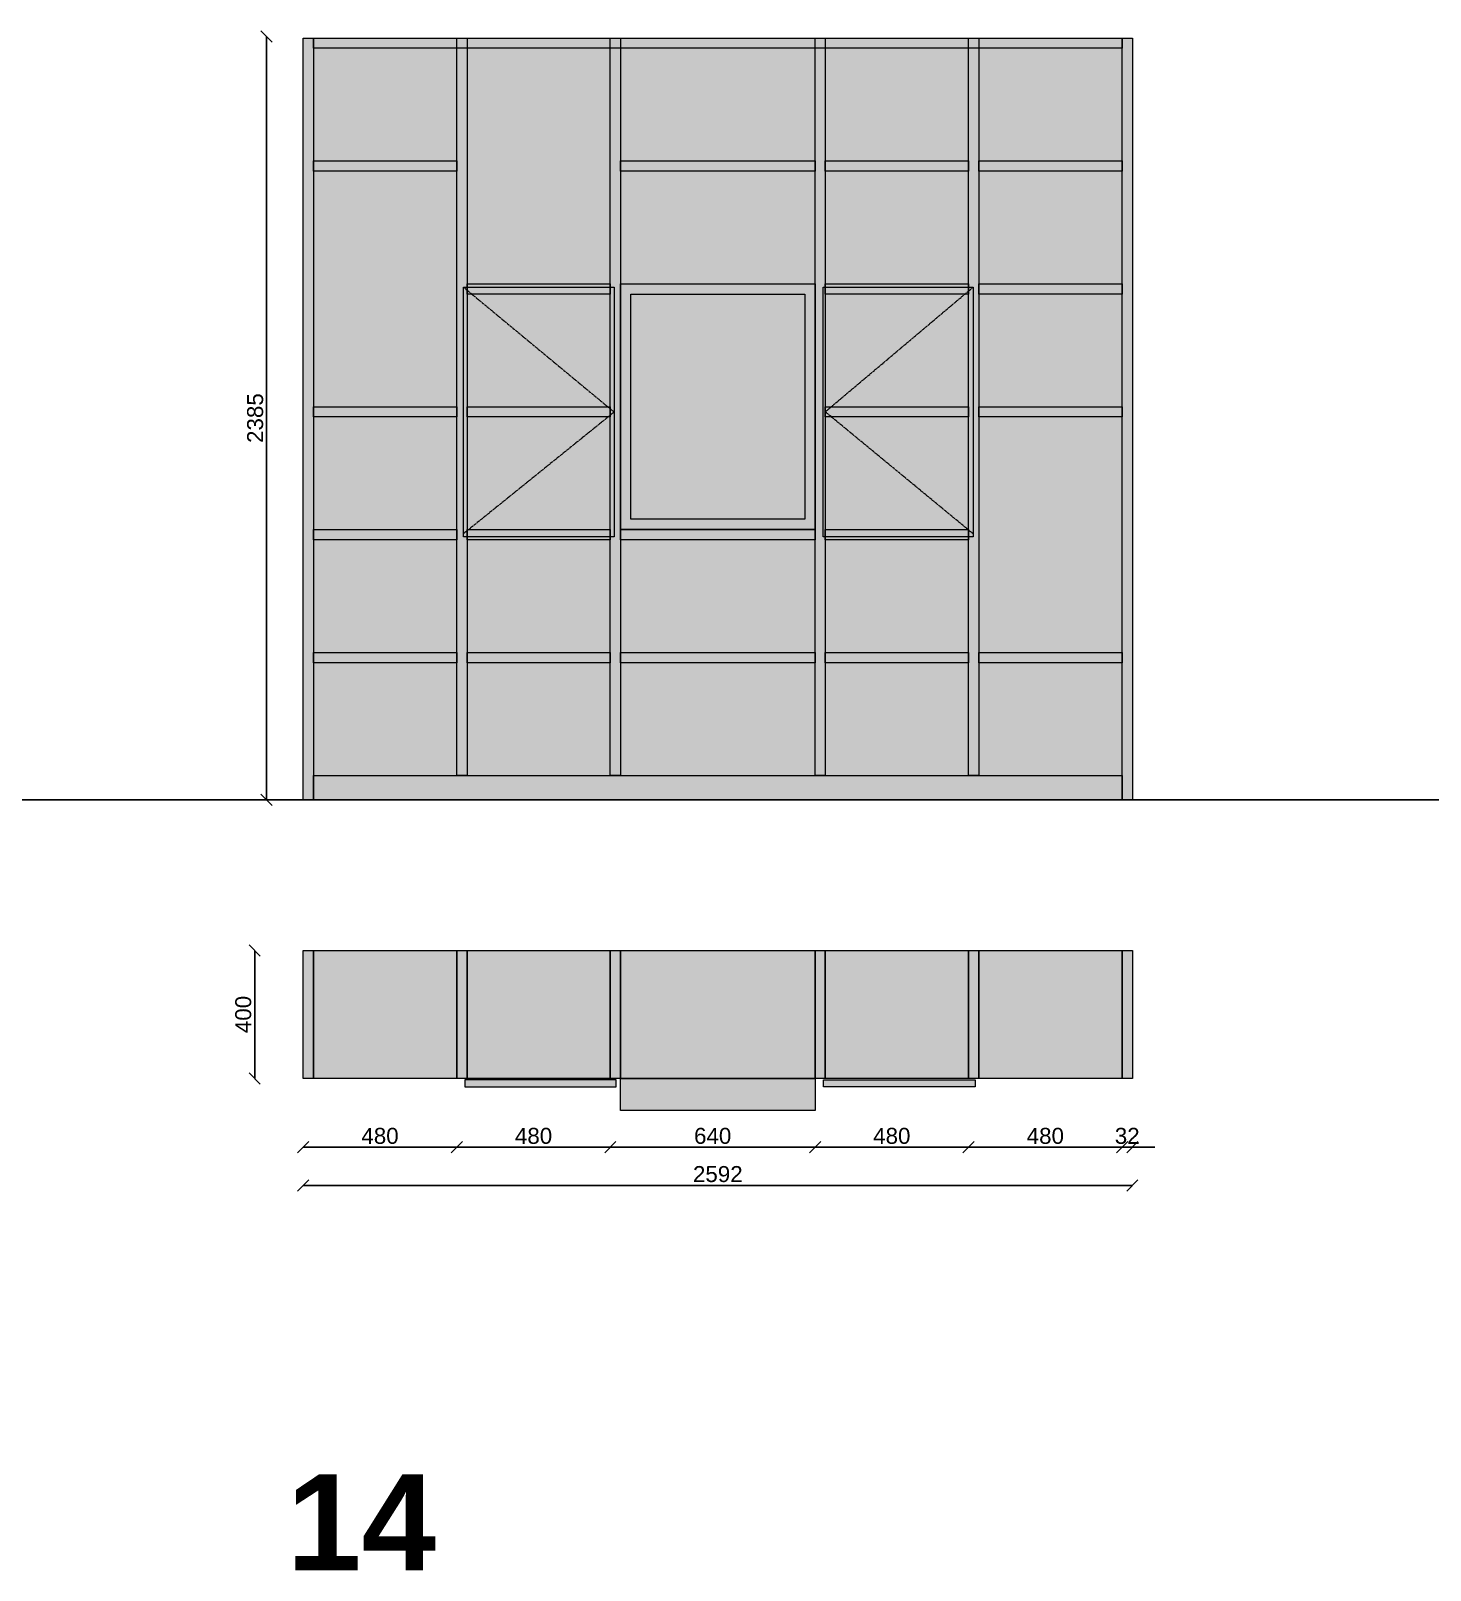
# Model space of a CAD drawing. Header units: inches. Extents: x -2150 to 187520, y -61540 to -22885.
# Drawn here: x 121539 to 125914, y -41504 to -36694 of the extents above; entities that cross this region are included whole.
import ezdxf

# ---------------------------------------------------------------- set-up
doc = ezdxf.new("R2010")
doc.units = ezdxf.units.IN
doc.header["$MEASUREMENT"] = 0
doc.linetypes.add('ISO-02 Linea a tratti', pattern=[3.81, 3.048, -0.762])
doc.layers.add('Linee arredi', color=3, linetype='Continuous', lineweight=20)
doc.layers.add('Quote', color=5, linetype='Continuous')
doc.styles.add('Arial', font='Arial.ttf')
doc.styles.add('Arial (bold)', font='Arial Bold.ttf')
doc.dimstyles.new('M&C_quote arredo', dxfattribs={"dimtxt": 50, "dimasz": 35.34668, "dimexe": 0, "dimexo": 0, "dimgap": 10, "dimtad": 1, "dimdec": 0, "dimtxsty": 'Arial', "dimblk": 'VW_SLASH', "dimcen": 0, "dimse1": 1, "dimse2": 1, "dimazin": 0, "dimtfac": 1, "dimtdec": 0, "dimtix": 1, "dimtmove": 0, "dimatfit": 0, "dimldrblk": 'VW_SLASH', "dimfxl": 0, "dimfxlon": 1, "dimfrac": 2, "dimtolj": 1, "dimarcsym": 0})

# ---------------------------------------------------------------- blocks, each defined once
blk = doc.blocks.new('VW_SLASH')
at = {"color": 0, "linetype": 'ByBlock', "lineweight": -2, "transparency": 16777216}
blk.add_line((0, 0), (-1, 0), dxfattribs=at)
at = {"color": 0, "linetype": 'Continuous', "lineweight": -2, "transparency": 16777216, "flags": 128}
blk.add_lwpolyline([(0.5, 0.5), (-0.5, -0.5)], dxfattribs=at)
blk = doc.blocks.new('*D494')
at = {"layer": 'Defpoints', "color": 0, "transparency": 16777216}
for p in [(122870.9, -39967.7), (122390.9, -40021.7), (122390.9, -40182.7)]:
    blk.add_point(p, dxfattribs=at)
at = {"layer": 'Quote', "color": 0, "lineweight": -2, "transparency": 16777216}
blk.add_line((122835.6, -40182.7), (122426.3, -40182.7), dxfattribs=at)
at = {"layer": 'Quote', "color": 0, "lineweight": -2, "transparency": 16777216, "xscale": 35.3466796875, "yscale": 35.3466796875, "zscale": 35.3466796875, "rotation": 180}
blk.add_blockref('VW_SLASH', (122390.9, -40182.7), dxfattribs=at)
at = {"layer": 'Quote', "color": 0, "lineweight": -2, "transparency": 16777216, "xscale": 35.3466796875, "yscale": 35.3466796875, "zscale": 35.3466796875}
blk.add_blockref('VW_SLASH', (122870.9, -40182.7), dxfattribs=at)
at = {"layer": 'Quote', "color": 0, "transparency": 16777216, "insert": (122630.9, -40147.2), "char_height": 50, "attachment_point": 5, "style": 'Arial'}
blk.add_mtext('\\A1;480', dxfattribs=at)
blk = doc.blocks.new('*D495')
at = {"layer": 'Defpoints', "color": 0, "transparency": 16777216}
for p in [(122870.9, -39967.7), (123350.9, -39967.7), (122870.9, -40182.7)]:
    blk.add_point(p, dxfattribs=at)
at = {"layer": 'Quote', "color": 0, "lineweight": -2, "transparency": 16777216}
blk.add_line((123315.6, -40182.7), (122906.3, -40182.7), dxfattribs=at)
at = {"layer": 'Quote', "color": 0, "lineweight": -2, "transparency": 16777216, "xscale": 35.3466796875, "yscale": 35.3466796875, "zscale": 35.3466796875, "rotation": 180}
blk.add_blockref('VW_SLASH', (122870.9, -40182.7), dxfattribs=at)
at = {"layer": 'Quote', "color": 0, "lineweight": -2, "transparency": 16777216, "xscale": 35.3466796875, "yscale": 35.3466796875, "zscale": 35.3466796875}
blk.add_blockref('VW_SLASH', (123350.9, -40182.7), dxfattribs=at)
at = {"layer": 'Quote', "color": 0, "transparency": 16777216, "insert": (123110.9, -40147.2), "char_height": 50, "attachment_point": 5, "style": 'Arial'}
blk.add_mtext('\\A1;480', dxfattribs=at)
blk = doc.blocks.new('*D496')
at = {"layer": 'Defpoints', "color": 0, "transparency": 16777216}
for p in [(123350.9, -39967.7), (123990.9, -39967.7), (123350.9, -40182.7)]:
    blk.add_point(p, dxfattribs=at)
at = {"layer": 'Quote', "color": 0, "lineweight": -2, "transparency": 16777216}
blk.add_line((123955.6, -40182.7), (123386.3, -40182.7), dxfattribs=at)
at = {"layer": 'Quote', "color": 0, "lineweight": -2, "transparency": 16777216, "xscale": 35.3466796875, "yscale": 35.3466796875, "zscale": 35.3466796875, "rotation": 180}
blk.add_blockref('VW_SLASH', (123350.9, -40182.7), dxfattribs=at)
at = {"layer": 'Quote', "color": 0, "lineweight": -2, "transparency": 16777216, "xscale": 35.3466796875, "yscale": 35.3466796875, "zscale": 35.3466796875}
blk.add_blockref('VW_SLASH', (123990.9, -40182.7), dxfattribs=at)
at = {"layer": 'Quote', "color": 0, "transparency": 16777216, "insert": (123670.9, -40147.2), "char_height": 50, "attachment_point": 5, "style": 'Arial'}
blk.add_mtext('\\A1;640', dxfattribs=at)
blk = doc.blocks.new('*D497')
at = {"layer": 'Defpoints', "color": 0, "transparency": 16777216}
for p in [(123990.9, -39967.7), (124470.9, -39967.7), (123990.9, -40182.7)]:
    blk.add_point(p, dxfattribs=at)
at = {"layer": 'Quote', "color": 0, "lineweight": -2, "transparency": 16777216}
blk.add_line((124435.6, -40182.7), (124026.3, -40182.7), dxfattribs=at)
at = {"layer": 'Quote', "color": 0, "lineweight": -2, "transparency": 16777216, "xscale": 35.3466796875, "yscale": 35.3466796875, "zscale": 35.3466796875, "rotation": 180}
blk.add_blockref('VW_SLASH', (123990.9, -40182.7), dxfattribs=at)
at = {"layer": 'Quote', "color": 0, "lineweight": -2, "transparency": 16777216, "xscale": 35.3466796875, "yscale": 35.3466796875, "zscale": 35.3466796875}
blk.add_blockref('VW_SLASH', (124470.9, -40182.7), dxfattribs=at)
at = {"layer": 'Quote', "color": 0, "transparency": 16777216, "insert": (124230.9, -40147.2), "char_height": 50, "attachment_point": 5, "style": 'Arial'}
blk.add_mtext('\\A1;480', dxfattribs=at)
blk = doc.blocks.new('*D498')
at = {"layer": 'Defpoints', "color": 0, "transparency": 16777216}
for p in [(124470.9, -39967.7), (124950.9, -39945.7), (124470.9, -40182.7)]:
    blk.add_point(p, dxfattribs=at)
at = {"layer": 'Quote', "color": 0, "lineweight": -2, "transparency": 16777216}
blk.add_line((124915.6, -40182.7), (124506.3, -40182.7), dxfattribs=at)
at = {"layer": 'Quote', "color": 0, "lineweight": -2, "transparency": 16777216, "xscale": 35.3466796875, "yscale": 35.3466796875, "zscale": 35.3466796875, "rotation": 180}
blk.add_blockref('VW_SLASH', (124470.9, -40182.7), dxfattribs=at)
at = {"layer": 'Quote', "color": 0, "lineweight": -2, "transparency": 16777216, "xscale": 35.3466796875, "yscale": 35.3466796875, "zscale": 35.3466796875}
blk.add_blockref('VW_SLASH', (124950.9, -40182.7), dxfattribs=at)
at = {"layer": 'Quote', "color": 0, "transparency": 16777216, "insert": (124710.9, -40147.2), "char_height": 50, "attachment_point": 5, "style": 'Arial'}
blk.add_mtext('\\A1;480', dxfattribs=at)
blk = doc.blocks.new('*D499')
at = {"layer": 'Defpoints', "color": 0, "transparency": 16777216}
for p in [(124950.9, -39945.7), (124982.9, -40021.7), (124950.9, -40182.7)]:
    blk.add_point(p, dxfattribs=at)
at = {"layer": 'Quote', "color": 0, "lineweight": -2, "transparency": 16777216}
for p, q in [((124915.6, -40182.7), (124880.3, -40182.7)), ((124982.9, -40182.7), (124950.9, -40182.7)), ((125018.3, -40182.7), (125053.6, -40182.7))]:
    blk.add_line(p, q, dxfattribs=at)
at = {"layer": 'Quote', "color": 0, "lineweight": -2, "transparency": 16777216, "xscale": 35.3466796875, "yscale": 35.3466796875, "zscale": 35.3466796875}
blk.add_blockref('VW_SLASH', (124950.9, -40182.7), dxfattribs=at)
at = {"layer": 'Quote', "color": 0, "lineweight": -2, "transparency": 16777216, "xscale": 35.3466796875, "yscale": 35.3466796875, "zscale": 35.3466796875, "rotation": 180}
blk.add_blockref('VW_SLASH', (124982.9, -40182.7), dxfattribs=at)
at = {"layer": 'Quote', "color": 0, "transparency": 16777216, "insert": (124966.9, -40147.2), "char_height": 50, "attachment_point": 5, "style": 'Arial'}
blk.add_mtext('\\A1;32', dxfattribs=at)
blk = doc.blocks.new('*D500')
at = {"layer": 'Defpoints', "color": 0, "transparency": 16777216}
for p in [(122276.2, -36711.7), (122428.1, -36711.7), (122428.1, -39096.7)]:
    blk.add_point(p, dxfattribs=at)
at = {"layer": 'Quote', "color": 0, "lineweight": -2, "transparency": 16777216}
blk.add_line((122276.2, -39061.4), (122276.2, -36747.1), dxfattribs=at)
at = {"layer": 'Quote', "color": 0, "lineweight": -2, "transparency": 16777216, "xscale": 35.3466796875, "yscale": 35.3466796875, "zscale": 35.3466796875}
for p, rotation in [((122276.2, -36711.7), 90), ((122276.2, -39096.7), 270)]:
    blk.add_blockref('VW_SLASH', p, dxfattribs=dict(at, rotation=rotation))
at = {"layer": 'Quote', "color": 0, "transparency": 16777216, "insert": (122240.7, -37904.2), "char_height": 50, "attachment_point": 5, "rotation": 90, "style": 'Arial'}
blk.add_mtext('\\A1;2385', dxfattribs=at)
blk = doc.blocks.new('*D501')
at = {"layer": 'Defpoints', "color": 0, "transparency": 16777216}
for p in [(122390.9, -40012.5), (124982.9, -40021.7), (122390.9, -40302.2)]:
    blk.add_point(p, dxfattribs=at)
at = {"layer": 'Quote', "color": 0, "lineweight": -2, "transparency": 16777216}
blk.add_line((124947.6, -40302.2), (122426.3, -40302.2), dxfattribs=at)
at = {"layer": 'Quote', "color": 0, "lineweight": -2, "transparency": 16777216, "xscale": 35.3466796875, "yscale": 35.3466796875, "zscale": 35.3466796875, "rotation": 180}
blk.add_blockref('VW_SLASH', (122390.9, -40302.2), dxfattribs=at)
at = {"layer": 'Quote', "color": 0, "lineweight": -2, "transparency": 16777216, "xscale": 35.3466796875, "yscale": 35.3466796875, "zscale": 35.3466796875}
blk.add_blockref('VW_SLASH', (124982.9, -40302.2), dxfattribs=at)
at = {"layer": 'Quote', "color": 0, "transparency": 16777216, "insert": (123686.9, -40266.6), "char_height": 50, "attachment_point": 5, "style": 'Arial'}
blk.add_mtext('\\A1;2592', dxfattribs=at)
blk = doc.blocks.new('*D523')
at = {"layer": 'Defpoints', "color": 0, "transparency": 16777216}
for p in [(122239, -39567.7), (122390.9, -39567.7), (122390.9, -39967.7)]:
    blk.add_point(p, dxfattribs=at)
at = {"layer": 'Quote', "color": 0, "lineweight": -2, "transparency": 16777216}
blk.add_line((122239, -39932.4), (122239, -39603.1), dxfattribs=at)
at = {"layer": 'Quote', "color": 0, "lineweight": -2, "transparency": 16777216, "xscale": 35.3466796875, "yscale": 35.3466796875, "zscale": 35.3466796875}
for p, rotation in [((122239, -39567.7), 90), ((122239, -39967.7), 270)]:
    blk.add_blockref('VW_SLASH', p, dxfattribs=dict(at, rotation=rotation))
at = {"layer": 'Quote', "color": 0, "transparency": 16777216, "insert": (122203.5, -39767.7), "char_height": 50, "attachment_point": 5, "rotation": 90, "style": 'Arial'}
blk.add_mtext('\\A1;400', dxfattribs=at)

msp = doc.modelspace()

# ---------------------------------------------------------------- hatches: boundary and pattern name
at = {"layer": 'Linee arredi'}
h = msp.add_hatch(color=7, dxfattribs=at)
h.dxf.hatch_style = 1
h.paths.add_polyline_path([(122390.9, -36716.7), (122422.9, -36716.7), (122422.9, -39096.7), (122390.9, -39096.7)])
h = msp.add_hatch(color=7, dxfattribs=at)
h.dxf.hatch_style = 1
h.paths.add_polyline_path([(122422.9, -36748.7), (122422.9, -36716.7), (124950.9, -36716.7), (124950.9, -36748.7)])
h = msp.add_hatch(color=7, dxfattribs=at)
h.dxf.hatch_style = 1
h.paths.add_polyline_path([(122870.9, -36716.7), (122902.9, -36716.7), (122902.9, -39020.7), (122870.9, -39020.7)])
h = msp.add_hatch(color=7, dxfattribs=at)
h.dxf.hatch_style = 1
h.paths.add_polyline_path([(123350.9, -36716.7), (123382.9, -36716.7), (123382.9, -39020.7), (123350.9, -39020.7)])
h = msp.add_hatch(color=7, dxfattribs=at)
h.dxf.hatch_style = 1
h.paths.add_polyline_path([(123990.9, -36716.7), (124022.9, -36716.7), (124022.9, -39020.7), (123990.9, -39020.7)])
h = msp.add_hatch(color=7, dxfattribs=at)
h.dxf.hatch_style = 1
h.paths.add_polyline_path([(124470.9, -36716.7), (124502.9, -36716.7), (124502.9, -39020.7), (124470.9, -39020.7)])
h = msp.add_hatch(color=7, dxfattribs=at)
h.dxf.hatch_style = 1
h.paths.add_polyline_path([(124950.9, -36716.7), (124982.9, -36716.7), (124982.9, -39096.7), (124950.9, -39096.7)])
h = msp.add_hatch(color=254, dxfattribs=at)
h.dxf.hatch_style = 1
h.paths.add_polyline_path([(122870.9, -36748.7), (122422.9, -36748.7), (122422.9, -37100.7), (122870.9, -37100.7)])
h.paths.add_polyline_path([(122870.9, -37132.7), (122422.9, -37132.7), (122422.9, -37868.6), (122870.9, -37868.6)])
h.paths.add_polyline_path([(122870.9, -37900.6), (122422.9, -37900.6), (122422.9, -38252.5), (122870.9, -38252.5)])
h.paths.add_polyline_path([(122870.9, -38284.5), (122422.9, -38284.5), (122422.9, -38636.5), (122870.9, -38636.5)])
h.paths.add_polyline_path([(122870.9, -38668.5), (122422.9, -38668.5), (122422.9, -39020.7), (122870.9, -39020.7)])
h = msp.add_hatch(color=254, dxfattribs=at)
h.dxf.hatch_style = 1
h.paths.add_polyline_path([(123350.9, -38668.5), (122902.9, -38668.5), (122902.9, -39020.7), (123350.9, -39020.7)])
h.paths.add_polyline_path([(123350.9, -38284.5), (122902.9, -38284.5), (122902.9, -38636.5), (123350.9, -38636.5)])
h.paths.add_polyline_path([(123350.9, -36748.7), (122902.9, -36748.7), (122902.9, -37484.6), (123350.9, -37484.6)])
h = msp.add_hatch(color=254, dxfattribs=at)
h.dxf.hatch_style = 1
h.paths.add_polyline_path([(123990.9, -36748.7), (123382.9, -36748.7), (123382.9, -37100.7), (123990.9, -37100.7)])
h.paths.add_polyline_path([(123990.9, -37132.7), (123382.9, -37132.7), (123382.9, -37484.5), (123990.9, -37484.5)])
h.paths.add_polyline_path([(123990.9, -38284.5), (123382.9, -38284.5), (123382.9, -38636.5), (123990.9, -38636.5)])
h.paths.add_polyline_path([(123990.9, -38668.5), (123382.9, -38668.5), (123382.9, -39020.7), (123990.9, -39020.7)])
h = msp.add_hatch(color=254, dxfattribs=at)
h.dxf.hatch_style = 1
h.paths.add_polyline_path([(124470.9, -38668.5), (124022.9, -38668.5), (124022.9, -39020.7), (124470.9, -39020.7)])
h.paths.add_polyline_path([(124470.9, -38284.5), (124022.9, -38284.5), (124022.9, -38636.5), (124470.9, -38636.5)])
h.paths.add_polyline_path([(124470.9, -37132.7), (124022.9, -37132.7), (124022.9, -37484.6), (124470.9, -37484.6)])
h.paths.add_polyline_path([(124470.9, -36748.7), (124022.9, -36748.7), (124022.9, -37100.7), (124470.9, -37100.7)])
h = msp.add_hatch(color=254, dxfattribs=at)
h.dxf.hatch_style = 1
h.paths.add_polyline_path([(124950.9, -36748.7), (124502.9, -36748.7), (124502.9, -37100.7), (124950.9, -37100.7)])
h.paths.add_polyline_path([(124950.9, -37132.7), (124502.9, -37132.7), (124502.9, -37484.6), (124950.9, -37484.6)])
h.paths.add_polyline_path([(124950.9, -37516.6), (124502.9, -37516.6), (124502.9, -37868.6), (124950.9, -37868.6)])
h.paths.add_polyline_path([(124950.9, -37900.6), (124502.9, -37900.6), (124502.9, -38636.5), (124950.9, -38636.5)])
h.paths.add_polyline_path([(124950.9, -38668.5), (124502.9, -38668.5), (124502.9, -39020.7), (124950.9, -39020.7)])
h = msp.add_hatch(color=7, dxfattribs=at)
h.dxf.hatch_style = 1
h.paths.add_polyline_path([(122422.9, -37132.7), (122422.9, -37100.7), (122870.9, -37100.7), (122870.9, -37132.7)])
h = msp.add_hatch(color=7, dxfattribs=at)
h.dxf.hatch_style = 1
h.paths.add_polyline_path([(123382.9, -37132.7), (123382.9, -37100.7), (123990.9, -37100.7), (123990.9, -37132.7)])
h = msp.add_hatch(color=7, dxfattribs=at)
h.dxf.hatch_style = 1
h.paths.add_polyline_path([(124022.9, -37132.7), (124022.9, -37100.7), (124470.9, -37100.7), (124470.9, -37132.7)])
h = msp.add_hatch(color=7, dxfattribs=at)
h.dxf.hatch_style = 1
h.paths.add_polyline_path([(124502.9, -37132.7), (124502.9, -37100.7), (124950.9, -37100.7), (124950.9, -37132.7)])
h = msp.add_hatch(color=252, dxfattribs=at)
h.dxf.hatch_style = 1
h.paths.add_polyline_path([(122891.9, -37495.4), (123362.9, -37495.4), (123362.9, -38275.4), (122891.9, -38275.4)])
h = msp.add_hatch(color=7, dxfattribs=at)
h.dxf.hatch_style = 1
h.paths.add_polyline_path([(122902.9, -37516.6), (122902.9, -37484.6), (123350.9, -37484.6), (123350.9, -37516.6)])
h = msp.add_hatch(color=253, dxfattribs=at)
h.dxf.hatch_style = 1
h.paths.add_polyline_path([(123382.9, -37484.5), (123990.9, -37484.5), (123990.9, -38252.5), (123382.9, -38252.5)])
h = msp.add_hatch(color=252, dxfattribs=at)
h.dxf.hatch_style = 1
h.paths.add_polyline_path([(124015.9, -37495.4), (124484.9, -37495.4), (124484.9, -38275.4), (124015.9, -38275.4)])
h = msp.add_hatch(color=7, dxfattribs=at)
h.dxf.hatch_style = 1
h.paths.add_polyline_path([(124022.9, -37516.6), (124022.9, -37484.6), (124470.9, -37484.6), (124470.9, -37516.6)])
h = msp.add_hatch(color=7, dxfattribs=at)
h.dxf.hatch_style = 1
h.paths.add_polyline_path([(124502.9, -37516.6), (124502.9, -37484.6), (124950.9, -37484.6), (124950.9, -37516.6)])
h = msp.add_hatch(color=7, dxfattribs=at)
h.dxf.hatch_style = 1
h.paths.add_polyline_path([(122422.9, -37900.6), (122422.9, -37868.6), (122870.9, -37868.6), (122870.9, -37900.6)])
h = msp.add_hatch(color=7, dxfattribs=at)
h.dxf.hatch_style = 1
h.paths.add_polyline_path([(124502.9, -37900.6), (124502.9, -37868.6), (124950.9, -37868.6), (124950.9, -37900.6)])
h = msp.add_hatch(color=7, dxfattribs=at)
h.dxf.hatch_style = 1
h.paths.add_polyline_path([(122422.9, -38284.5), (122422.9, -38252.5), (122870.9, -38252.5), (122870.9, -38284.5)])
h = msp.add_hatch(color=7, dxfattribs=at)
h.dxf.hatch_style = 1
h.paths.add_polyline_path([(122902.9, -38284.5), (122902.9, -38252.5), (123350.9, -38252.5), (123350.9, -38284.5)])
h = msp.add_hatch(color=7, dxfattribs=at)
h.dxf.hatch_style = 1
h.paths.add_polyline_path([(123382.9, -38284.5), (123382.9, -38252.5), (123990.9, -38252.5), (123990.9, -38284.5)])
h = msp.add_hatch(color=7, dxfattribs=at)
h.dxf.hatch_style = 1
h.paths.add_polyline_path([(124022.9, -38284.5), (124022.9, -38252.5), (124470.9, -38252.5), (124470.9, -38284.5)])
h = msp.add_hatch(color=7, dxfattribs=at)
h.dxf.hatch_style = 1
h.paths.add_polyline_path([(122422.9, -38668.5), (122422.9, -38636.5), (122870.9, -38636.5), (122870.9, -38668.5)])
h = msp.add_hatch(color=7, dxfattribs=at)
h.dxf.hatch_style = 1
h.paths.add_polyline_path([(122902.9, -38668.5), (122902.9, -38636.5), (123350.9, -38636.5), (123350.9, -38668.5)])
h = msp.add_hatch(color=7, dxfattribs=at)
h.dxf.hatch_style = 1
h.paths.add_polyline_path([(123382.9, -38668.5), (123382.9, -38636.5), (123990.9, -38636.5), (123990.9, -38668.5)])
h = msp.add_hatch(color=7, dxfattribs=at)
h.dxf.hatch_style = 1
h.paths.add_polyline_path([(124022.9, -38668.5), (124022.9, -38636.5), (124470.9, -38636.5), (124470.9, -38668.5)])
h = msp.add_hatch(color=7, dxfattribs=at)
h.dxf.hatch_style = 1
h.paths.add_polyline_path([(124502.9, -38668.5), (124502.9, -38636.5), (124950.9, -38636.5), (124950.9, -38668.5)])
h = msp.add_hatch(color=7, dxfattribs=at)
h.dxf.hatch_style = 1
h.paths.add_polyline_path([(122422.9, -39096.7), (122422.9, -39020.7), (124950.9, -39020.7), (124950.9, -39096.7)])
h = msp.add_hatch(color=7, dxfattribs=at)
h.dxf.hatch_style = 1
h.paths.add_polyline_path([(122422.9, -39567.7), (122390.9, -39567.7), (122390.9, -39967.7), (122422.9, -39967.7)])
h.paths.add_polyline_path([(122870.9, -39567.7), (122422.9, -39567.7), (122422.9, -39967.7), (122870.9, -39967.7)])
h.paths.add_polyline_path([(122902.9, -39567.7), (122870.9, -39567.7), (122870.9, -39967.7), (122902.9, -39967.7)])
h.paths.add_polyline_path([(123350.9, -39567.7), (122902.9, -39567.7), (122902.9, -39967.7), (123350.9, -39967.7)])
h.paths.add_polyline_path([(123382.9, -39567.7), (123350.9, -39567.7), (123350.9, -39967.7), (123382.9, -39967.7)])
h.paths.add_polyline_path([(123990.9, -39567.7), (123382.9, -39567.7), (123382.9, -39967.7), (123990.9, -39967.7)])
h.paths.add_polyline_path([(124022.9, -39567.7), (123990.9, -39567.7), (123990.9, -39967.7), (124022.9, -39967.7)])
h.paths.add_polyline_path([(124470.9, -39567.7), (124022.9, -39567.7), (124022.9, -39967.7), (124470.9, -39967.7)])
h.paths.add_polyline_path([(124502.9, -39567.7), (124470.9, -39567.7), (124470.9, -39967.7), (124502.9, -39967.7)])
h.paths.add_polyline_path([(124950.9, -39567.7), (124502.9, -39567.7), (124502.9, -39967.7), (124950.9, -39967.7)])
h.paths.add_polyline_path([(124982.9, -39567.7), (124950.9, -39567.7), (124950.9, -39967.7), (124982.9, -39967.7)])
h = msp.add_hatch(color=252, dxfattribs=at)
h.dxf.hatch_style = 1
h.paths.add_polyline_path([(123369.5, -39971.7), (122895.8, -39971.7), (122895.8, -39993.7), (123369.5, -39993.7)])
h.paths.add_polyline_path([(124491.4, -39971.7), (124017.7, -39971.7), (124017.7, -39993.7), (124491.4, -39993.7)])
h.paths.add_polyline_path([(123990.9, -39967.7), (123382.9, -39967.7), (123382.9, -40067.7), (123990.9, -40067.7)])

# ---------------------------------------------------------------- linework, layer by layer
msp.add_line((108413.6, -39096.7), (187520.4, -39096.7))
at = {"layer": 'Linee arredi', "linetype": 'Continuous', "lineweight": 15, "transparency": 33554687, "flags": 128}
for points in [[(122390.9, -36716.7), (122422.9, -36716.7), (122422.9, -39096.7), (122390.9, -39096.7)], [(122422.9, -36748.7), (122422.9, -36716.7), (124950.9, -36716.7), (124950.9, -36748.7)], [(122870.9, -36716.7), (122902.9, -36716.7), (122902.9, -39020.7), (122870.9, -39020.7)], [(123350.9, -36716.7), (123382.9, -36716.7), (123382.9, -39020.7), (123350.9, -39020.7)], [(123990.9, -36716.7), (124022.9, -36716.7), (124022.9, -39020.7), (123990.9, -39020.7)], [(124470.9, -36716.7), (124502.9, -36716.7), (124502.9, -39020.7), (124470.9, -39020.7)], [(124950.9, -36716.7), (124982.9, -36716.7), (124982.9, -39096.7), (124950.9, -39096.7)], [(122422.9, -37132.7), (122422.9, -37100.7), (122870.9, -37100.7), (122870.9, -37132.7)], [(123382.9, -37132.7), (123382.9, -37100.7), (123990.9, -37100.7), (123990.9, -37132.7)], [(124022.9, -37132.7), (124022.9, -37100.7), (124470.9, -37100.7), (124470.9, -37132.7)], [(124502.9, -37132.7), (124502.9, -37100.7), (124950.9, -37100.7), (124950.9, -37132.7)], [(122891.9, -37495.4), (123362.9, -37495.4), (123362.9, -38275.4), (122891.9, -38275.4)], [(122902.9, -37516.6), (122902.9, -37484.6), (123350.9, -37484.6), (123350.9, -37516.6)], [(124015.9, -37495.4), (124484.9, -37495.4), (124484.9, -38275.4), (124015.9, -38275.4)], [(124022.9, -37516.6), (124022.9, -37484.6), (124470.9, -37484.6), (124470.9, -37516.6)], [(124502.9, -37516.6), (124502.9, -37484.6), (124950.9, -37484.6), (124950.9, -37516.6)], [(122422.9, -37900.6), (122422.9, -37868.6), (122870.9, -37868.6), (122870.9, -37900.6)], [(124502.9, -37900.6), (124502.9, -37868.6), (124950.9, -37868.6), (124950.9, -37900.6)], [(122422.9, -38284.5), (122422.9, -38252.5), (122870.9, -38252.5), (122870.9, -38284.5)], [(122902.9, -38284.5), (122902.9, -38252.5), (123350.9, -38252.5), (123350.9, -38284.5)], [(123382.9, -38284.5), (123382.9, -38252.5), (123990.9, -38252.5), (123990.9, -38284.5)], [(124022.9, -38284.5), (124022.9, -38252.5), (124470.9, -38252.5), (124470.9, -38284.5)], [(122422.9, -38668.5), (122422.9, -38636.5), (122870.9, -38636.5), (122870.9, -38668.5)], [(122902.9, -38668.5), (122902.9, -38636.5), (123350.9, -38636.5), (123350.9, -38668.5)], [(123382.9, -38668.5), (123382.9, -38636.5), (123990.9, -38636.5), (123990.9, -38668.5)], [(122422.9, -39096.7), (122422.9, -39020.7), (124950.9, -39020.7), (124950.9, -39096.7)], [(122390.9, -39567.7), (122422.9, -39567.7), (122422.9, -39967.7), (122390.9, -39967.7)], [(122422.9, -39567.7), (122870.9, -39567.7), (122870.9, -39967.7), (122422.9, -39967.7)], [(122870.9, -39567.7), (122902.9, -39567.7), (122902.9, -39967.7), (122870.9, -39967.7)], [(122902.9, -39567.7), (123350.9, -39567.7), (123350.9, -39967.7), (122902.9, -39967.7)], [(123350.9, -39567.7), (123382.9, -39567.7), (123382.9, -39967.7), (123350.9, -39967.7)], [(123382.9, -39567.7), (123990.9, -39567.7), (123990.9, -39967.7), (123382.9, -39967.7)], [(123990.9, -39567.7), (124022.9, -39567.7), (124022.9, -39967.7), (123990.9, -39967.7)], [(124022.9, -39567.7), (124470.9, -39567.7), (124470.9, -39967.7), (124022.9, -39967.7)], [(124470.9, -39567.7), (124502.9, -39567.7), (124502.9, -39967.7), (124470.9, -39967.7)], [(124502.9, -39567.7), (124950.9, -39567.7), (124950.9, -39967.7), (124502.9, -39967.7)], [(124950.9, -39567.7), (124982.9, -39567.7), (124982.9, -39967.7), (124950.9, -39967.7)], [(123382.9, -39967.7), (123990.9, -39967.7), (123990.9, -40067.7), (123382.9, -40067.7)], [(123369.5, -39971.7), (122895.8, -39971.7), (122895.8, -39993.7), (123369.5, -39993.7)], [(124017.7, -39971.7), (124491.4, -39971.7), (124491.4, -39993.7), (124017.7, -39993.7)]]:
    msp.add_lwpolyline(points, close=True, dxfattribs=at)
at = {"layer": 'Linee arredi', "linetype": 'ISO-02 Linea a tratti', "lineweight": 5, "transparency": 33554687, "flags": 128}
for points in [[(122891.9, -37495.4), (123362.9, -37885.4), (122891.9, -38265.4)], [(124484.9, -38265.4), (124022.9, -37884.6), (124484.9, -37495.4)]]:
    msp.add_lwpolyline(points, dxfattribs=at)
at = {"layer": 'Linee arredi', "linetype": 'Continuous', "lineweight": 5, "transparency": 33554687, "flags": 128}
for points in [[(123382.9, -37484.5), (123990.9, -37484.5), (123990.9, -38252.5), (123382.9, -38252.5)], [(123414.9, -37516.5), (123958.9, -37516.5), (123958.9, -38220.5), (123414.9, -38220.5)], [(124022.9, -38668.5), (124022.9, -38636.5), (124470.9, -38636.5), (124470.9, -38668.5)], [(124502.9, -38668.5), (124502.9, -38636.5), (124950.9, -38636.5), (124950.9, -38668.5)]]:
    msp.add_lwpolyline(points, close=True, dxfattribs=at)
at = {"layer": 'Linee arredi', "linetype": 'Continuous', "transparency": 33554687, "flags": 128}
for points in [[(122902.9, -37900.6), (122902.9, -37868.6), (123350.9, -37868.6), (123350.9, -37900.6)], [(124022.9, -37900.6), (124022.9, -37868.6), (124470.9, -37868.6), (124470.9, -37900.6)]]:
    msp.add_lwpolyline(points, close=True, dxfattribs=at)

# ---------------------------------------------------------------- texts
at = {"layer": 'Linee arredi', "transparency": 33554687, "insert": (122340, -41504), "char_height": 300, "attachment_point": 7, "line_spacing_factor": 1.006858, "style": 'Arial (bold)'}
msp.add_mtext('14', dxfattribs=at)

# ---------------------------------------------------------------- dimensions: what is measured, and where the dimension line sits
at = {"layer": 'Quote', "color": 7}
for base, p1, p2, picture, middle in [((122276.2, -36711.7), (122428.1, -39096.7), (122428.1, -36711.7), '*D500', (122240.7, -37904.2)), ((122239, -39567.7), (122390.9, -39967.7), (122390.9, -39567.7), '*D523', (122203.5, -39767.7))]:
    dim = msp.add_linear_dim(base=base, p1=p1, p2=p2, angle=270, dimstyle='M&C_quote arredo', override={"dimpost": '<>', "dimtmove": 1}, dxfattribs=at)
    dim.commit()
    dim.dimension.update_dxf_attribs({"geometry": picture, "text_midpoint": middle})
for base, p1, p2, picture, middle in [((122390.9, -40182.7), (122870.9, -39967.7), (122390.9, -40021.7), '*D494', (122630.9, -40147.2)), ((122870.9, -40182.7), (123350.9, -39967.7), (122870.9, -39967.7), '*D495', (123110.9, -40147.2)), ((123350.9, -40182.7), (123990.9, -39967.7), (123350.9, -39967.7), '*D496', (123670.9, -40147.2)), ((123990.9, -40182.7), (124470.9, -39967.7), (123990.9, -39967.7), '*D497', (124230.9, -40147.2)), ((124470.9, -40182.7), (124950.9, -39945.7), (124470.9, -39967.7), '*D498', (124710.9, -40147.2)), ((124950.9, -40182.7), (124982.9, -40021.7), (124950.9, -39945.7), '*D499', (124966.9, -40147.2)), ((122390.9, -40302.2), (124982.9, -40021.7), (122390.9, -40012.5), '*D501', (123686.9, -40266.6))]:
    dim = msp.add_linear_dim(base=base, p1=p1, p2=p2, dimstyle='M&C_quote arredo', override={"dimpost": '<>', "dimtmove": 1}, dxfattribs=at)
    dim.commit()
    dim.dimension.update_dxf_attribs({"geometry": picture, "text_midpoint": middle})

doc.saveas('drawing.dxf')
